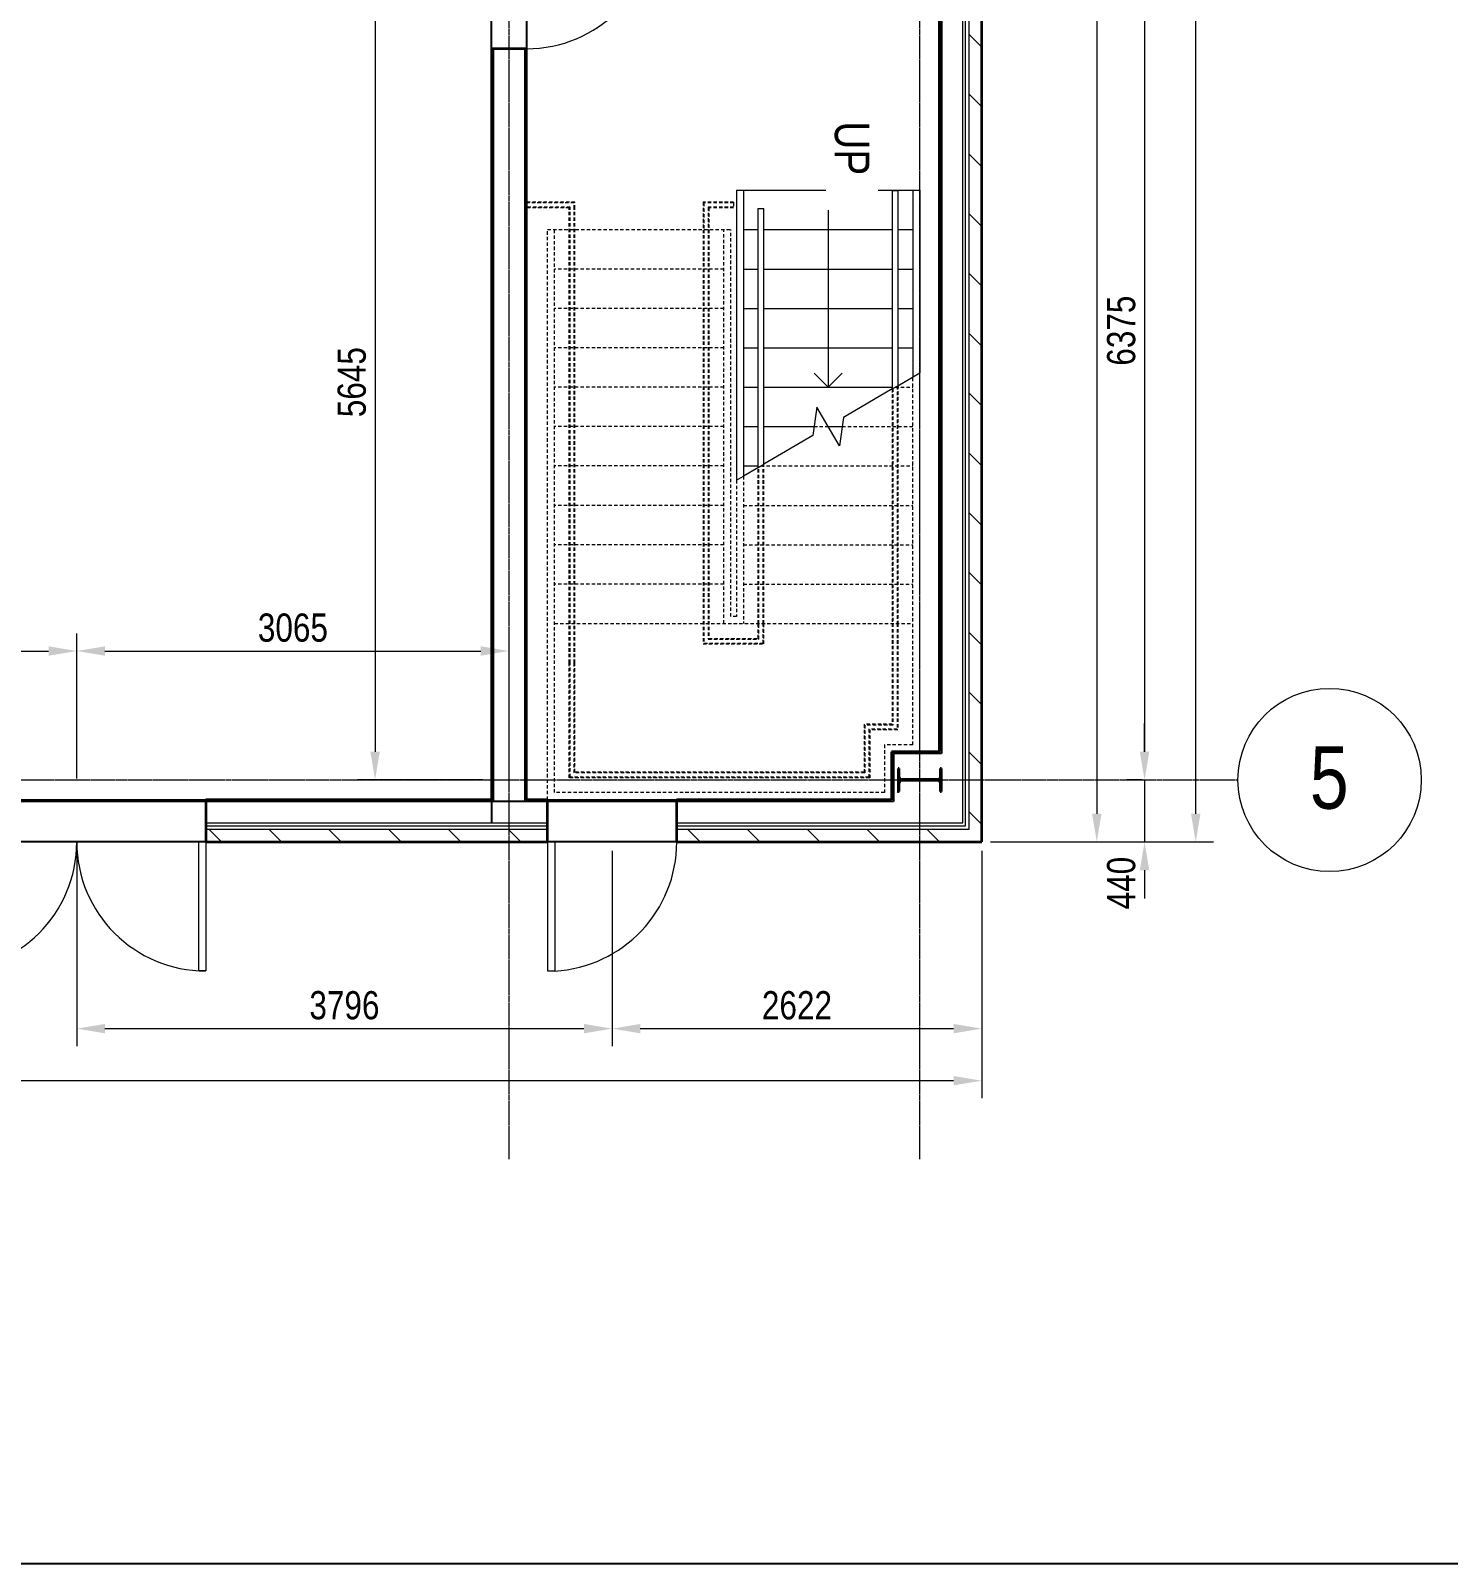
# Model space of a CAD drawing. Header units: millimetres. Extents: x -31954 to 493870, y 99509 to 604061.
# Drawn here: x 283764 to 293818, y 477066 to 487939 of the extents above; entities that cross this region are included whole.
import ezdxf

# ---------------------------------------------------------------- set-up
doc = ezdxf.new("R2010")
doc.units = ezdxf.units.MM
doc.header["$LTSCALE"] = 10
doc.linetypes.add('Center', pattern=[2, 1.25, -0.25, 0.25, -0.25])
doc.linetypes.add('Overhead', pattern=[3.96875, 2.38125, -1.5875])
for name, color, linetype, lineweight in [('A-ANNOTATIONS', 1, 'Continuous', 9), ('A-DOOR', 1, 'Continuous', 18), ('A-DOOR-GLAZ', 1, 'Continuous', 25), ('A-FLOR-HRAL', 1, 'Continuous', 9), ('A-FLOR-STRS', 2, 'Continuous', 9), ('A-HATCH', 9, 'Continuous', 0), ('A-SECT-MBND', 5, 'Overhead', 9), ('A-WALL', 2, 'Continuous', 18), ('S-COLUMN-STEEL-PLAN', 4, 'Continuous', 50), ('S-COLUMN-STEEL-SECTION', 4, 'Continuous', 25), ('S-FOUNDATION', 1, 'Continuous', 25), ('S-GRID', 6, 'Center', 9)]:
    doc.layers.add(name, color=color, linetype=linetype, lineweight=lineweight)
doc.styles.add('AnnoText', font='arial.ttf', dxfattribs={"width": 0.8, "height": 2})
doc.styles.get("Standard").update_dxf_attribs({"font": 'arial.ttf', "width": 0.8})
pattern_1 = [(270, (271359.46, 491699.52), (203.2, -812.8), [33.528, -576.072, 33.528, -576.072, -3251.2]), (270, (271359.46, 491699.52), (203.2, -812.8), [-1219.2, 33.528, -1185.672, 33.528, -576.072, -1422.4]), (270, (271359.46, 491699.52), (203.2, -812.8), [-3048, 33.528, -372.872, 33.528, -982.472]), (30, (271461.06, 491394.72), (602.3054, 582.3764), [33.528, -576.072, 33.528, -576.072, -3251.2]), (30, (271461.06, 491394.72), (602.3054, 582.3764), [-1219.2, 33.528, -1185.672, 33.528, -576.072, -1422.4]), (30, (271461.06, 491394.72), (602.3054, 582.3764), [-3048, 33.528, -372.872, 33.528, -982.472]), (150, (271867.46, 491293.12), (-805.5054, 230.4236), [33.528, -576.072, 33.528, -576.072, -3251.2]), (150, (271867.46, 491293.12), (-805.5054, 230.4236), [-1219.2, 33.528, -1185.672, 33.528, -576.072, -1422.4]), (150, (271867.46, 491293.12), (-805.5054, 230.4236), [-3048, 33.528, -372.872, 33.528, -982.472])]
pattern_2 = [(315, (271359.46, 491699.52), (212.132, 212.132), [])]

# ---------------------------------------------------------------- blocks, each defined once
blk = doc.blocks.new('Railing - Railing-432470-Ground Floor Level')
at = {"layer": 'A-FLOR-HRAL'}
for p, q in [((4893, 18555), (6279, 18555)), ((4893, 18515), (4893, 18555)), ((4893, 18515), (6302, 18515)), ((6302, 18515), (6279, 18555))]:
    blk.add_line(p, q, dxfattribs=at)
at = {"layer": 'A-SECT-MBND'}
for p, q in [((6279, 18555), (7966, 18555)), ((6282, 18550), (7966, 18550)), ((6282, 18550), (7966, 18550)), ((6282, 18550), (7966, 18550)), ((6282, 18550), (7966, 18550)), ((6282, 18550), (7966, 18550)), ((6282, 18550), (7966, 18550)), ((6299, 18520), (7966, 18520)), ((6299, 18520), (7966, 18520)), ((6299, 18520), (7966, 18520)), ((6299, 18520), (7966, 18520)), ((6299, 18520), (7966, 18520)), ((6299, 18520), (7966, 18520)), ((6302, 18515), (7966, 18515)), ((7966, 18555), (8721, 18555)), ((7966, 18550), (8716, 18550)), ((7966, 18550), (8716, 18550)), ((7966, 18550), (8716, 18550)), ((7966, 18550), (8716, 18550)), ((7966, 18550), (8716, 18550)), ((7966, 18550), (8716, 18550)), ((7966, 18520), (8686, 18520)), ((7966, 18520), (8686, 18520)), ((7966, 18520), (8686, 18520)), ((7966, 18520), (8686, 18520)), ((7966, 18520), (8686, 18520)), ((7966, 18520), (8686, 18520)), ((7966, 18515), (8681, 18515)), ((8681, 18515), (8681, 18315)), ((8686, 18520), (8686, 18320)), ((8686, 18520), (8686, 18320)), ((8686, 18520), (8686, 18320)), ((8686, 18520), (8686, 18320)), ((8686, 18520), (8686, 18320)), ((8686, 18520), (8686, 18320)), ((8716, 18550), (8716, 18350)), ((8716, 18550), (8716, 18350)), ((8716, 18550), (8716, 18350)), ((8716, 18550), (8716, 18350)), ((8716, 18550), (8716, 18350)), ((8716, 18550), (8716, 18350)), ((8721, 18555), (8721, 18355)), ((8681, 18315), (9021, 18315)), ((8686, 18320), (9026, 18320)), ((8686, 18320), (9026, 18320)), ((8686, 18320), (9026, 18320)), ((8686, 18320), (9026, 18320)), ((8686, 18320), (9026, 18320)), ((8686, 18320), (9026, 18320)), ((8716, 18350), (9056, 18350)), ((8716, 18350), (9056, 18350)), ((8716, 18350), (9056, 18350)), ((8716, 18350), (9056, 18350)), ((8716, 18350), (9056, 18350)), ((8716, 18350), (9056, 18350)), ((8721, 18355), (9061, 18355)), ((9021, 18315), (9021, 16265)), ((9026, 18320), (9026, 16260)), ((9026, 18320), (9026, 16260)), ((9026, 18320), (9026, 16260)), ((9026, 18320), (9026, 16260)), ((9026, 18320), (9026, 16260)), ((9026, 18320), (9026, 16260)), ((9056, 18350), (9056, 16230)), ((9056, 18350), (9056, 16230)), ((9056, 18350), (9056, 16230)), ((9056, 18350), (9056, 16230)), ((9056, 18350), (9056, 16230)), ((9056, 18350), (9056, 16230)), ((9061, 18355), (9061, 16225)), ((4977, 16265), (4977, 15920)), ((5022, 16265), (4977, 16265)), ((4982, 16260), (4982, 15920)), ((5022, 16260), (4982, 16260)), ((4982, 16260), (4982, 15920)), ((5022, 16260), (4982, 16260)), ((4982, 16260), (4982, 15920)), ((5022, 16260), (4982, 16260)), ((4982, 16260), (4982, 15920)), ((5022, 16260), (4982, 16260)), ((4982, 16260), (4982, 15920)), ((5022, 16260), (4982, 16260)), ((4982, 16260), (4982, 15920)), ((5022, 16260), (4982, 16260)), ((5012, 16230), (5012, 15920)), ((8245, 16230), (5012, 16230)), ((5012, 16230), (5012, 15920)), ((8245, 16230), (5012, 16230)), ((5012, 16230), (5012, 15920)), ((8245, 16230), (5012, 16230)), ((5012, 16230), (5012, 15920)), ((8245, 16230), (5012, 16230)), ((5012, 16230), (5012, 15920)), ((8245, 16230), (5012, 16230)), ((5012, 16230), (5012, 15920)), ((8245, 16230), (5012, 16230)), ((5017, 16225), (5017, 15920)), ((8245, 16225), (5017, 16225)), ((8245, 16265), (5022, 16265)), ((8245, 16260), (5022, 16260)), ((8245, 16260), (5022, 16260)), ((8245, 16260), (5022, 16260)), ((8245, 16260), (5022, 16260)), ((8245, 16260), (5022, 16260)), ((8245, 16260), (5022, 16260)), ((9021, 16265), (8245, 16265)), ((9026, 16260), (8245, 16260)), ((9026, 16260), (8245, 16260)), ((9026, 16260), (8245, 16260)), ((9026, 16260), (8245, 16260)), ((9026, 16260), (8245, 16260)), ((9026, 16260), (8245, 16260)), ((9056, 16230), (8245, 16230)), ((9056, 16230), (8245, 16230)), ((9056, 16230), (8245, 16230)), ((9056, 16230), (8245, 16230)), ((9056, 16230), (8245, 16230)), ((9056, 16230), (8245, 16230)), ((9061, 16225), (8245, 16225)), ((5017, 15920), (4977, 15920)), ((5012, 15920), (4982, 15920)), ((5012, 15920), (4982, 15920)), ((5012, 15920), (4982, 15920)), ((5012, 15920), (4982, 15920)), ((5012, 15920), (4982, 15920)), ((5012, 15920), (4982, 15920))]:
    blk.add_line(p, q, dxfattribs=at)
blk = doc.blocks.new('Railing - Railing-432483-Ground Floor Level')
at = {"layer": 'A-FLOR-HRAL'}
for p, q in [((5021, 17565), (5021, 17605)), ((6835, 17605), (5021, 17605)), ((6859, 17565), (5021, 17565)), ((6859, 17565), (6835, 17605))]:
    blk.add_line(p, q, dxfattribs=at)
at = {"layer": 'A-SECT-MBND'}
for p, q in [((7966, 17605), (6835, 17605)), ((7966, 17600), (6838, 17600)), ((7966, 17600), (6838, 17600)), ((7966, 17600), (6838, 17600)), ((7966, 17600), (6838, 17600)), ((7966, 17600), (6838, 17600)), ((7966, 17600), (6838, 17600)), ((7966, 17570), (6856, 17570)), ((7966, 17570), (6856, 17570)), ((7966, 17570), (6856, 17570)), ((7966, 17570), (6856, 17570)), ((7966, 17570), (6856, 17570)), ((7966, 17570), (6856, 17570)), ((7966, 17565), (6859, 17565)), ((8111, 17605), (7966, 17605)), ((8106, 17600), (7966, 17600)), ((8106, 17600), (7966, 17600)), ((8106, 17600), (7966, 17600)), ((8106, 17600), (7966, 17600)), ((8106, 17600), (7966, 17600)), ((8106, 17600), (7966, 17600)), ((8076, 17570), (7966, 17570)), ((8076, 17570), (7966, 17570)), ((8076, 17570), (7966, 17570)), ((8076, 17570), (7966, 17570)), ((8076, 17570), (7966, 17570)), ((8076, 17570), (7966, 17570)), ((8071, 17565), (7966, 17565)), ((8071, 17215), (8071, 17565)), ((8076, 17210), (8076, 17570)), ((8076, 17210), (8076, 17570)), ((8076, 17210), (8076, 17570)), ((8076, 17210), (8076, 17570)), ((8076, 17210), (8076, 17570)), ((8076, 17210), (8076, 17570)), ((8106, 17180), (8106, 17600)), ((8106, 17180), (8106, 17600)), ((8106, 17180), (8106, 17600)), ((8106, 17180), (8106, 17600)), ((8106, 17180), (8106, 17600)), ((8106, 17180), (8106, 17600)), ((8111, 17175), (8111, 17605)), ((4977, 17390), (5017, 17390)), ((4977, 17390), (4977, 17175)), ((4982, 17390), (5012, 17390)), ((4982, 17390), (4982, 17180)), ((4982, 17390), (5012, 17390)), ((4982, 17390), (4982, 17180)), ((4982, 17390), (5012, 17390)), ((4982, 17390), (4982, 17180)), ((4982, 17390), (5012, 17390)), ((4982, 17390), (4982, 17180)), ((4982, 17390), (5012, 17390)), ((4982, 17390), (4982, 17180)), ((4982, 17390), (5012, 17390)), ((4982, 17390), (4982, 17180)), ((5012, 17390), (5012, 17210)), ((5012, 17390), (5012, 17210)), ((5012, 17390), (5012, 17210)), ((5012, 17390), (5012, 17210)), ((5012, 17390), (5012, 17210)), ((5012, 17390), (5012, 17210)), ((5017, 17390), (5017, 17215)), ((4982, 17180), (5172, 17180)), ((4982, 17180), (5172, 17180)), ((4982, 17180), (5172, 17180)), ((4982, 17180), (5172, 17180)), ((4982, 17180), (5172, 17180)), ((4982, 17180), (5172, 17180)), ((5012, 17210), (5172, 17210)), ((5012, 17210), (5172, 17210)), ((5012, 17210), (5172, 17210)), ((5012, 17210), (5172, 17210)), ((5012, 17210), (5172, 17210)), ((5012, 17210), (5172, 17210)), ((5017, 17215), (5172, 17215)), ((5172, 17215), (8071, 17215)), ((5172, 17210), (8076, 17210)), ((5172, 17210), (8076, 17210)), ((5172, 17210), (8076, 17210)), ((5172, 17210), (8076, 17210)), ((5172, 17210), (8076, 17210)), ((5172, 17210), (8076, 17210)), ((5172, 17180), (8106, 17180)), ((5172, 17180), (8106, 17180)), ((5172, 17180), (8106, 17180)), ((5172, 17180), (8106, 17180)), ((5172, 17180), (8106, 17180)), ((5172, 17180), (8106, 17180)), ((4977, 17175), (5172, 17175)), ((5172, 17175), (8111, 17175))]:
    blk.add_line(p, q, dxfattribs=at)
blk = doc.blocks.new('M_Single-Flush - 0915 x 2032mm-435924-Ground Floor Level')
at = {"layer": 'A-DOOR', "lineweight": 18}
for p, q in [((406, 150), (406, 1065)), ((458, 1065), (406, 1065)), ((458, 150), (458, 1065)), ((458, 150), (406, 150))]:
    blk.add_line(p, q, dxfattribs=at)
at = {"layer": 'A-DOOR'}
blk.add_arc((458, 150), 917, 93.1893, 180, dxfattribs=at)
blk = doc.blocks.new('M_Double-Flush - 1830 x 1981mm-435820-Ground Floor Level')
at = {"layer": 'A-DOOR', "lineweight": 18}
for p, q in [((-915, 1065), (-864, 1065)), ((-915, 150), (-915, 1065)), ((-864, 150), (-864, 1065)), ((864, 150), (864, 1064)), ((915, 150), (915, 1065)), ((-915, 150), (-864, 150)), ((915, 150), (864, 150))]:
    blk.add_line(p, q, dxfattribs=at)
at = {"layer": 'A-DOOR'}
for centre, start, end in [((-915, 150), 0, 90), ((915, 150), 90, 180)]:
    blk.add_arc(centre, 915, start, end, dxfattribs=at)
blk = doc.blocks.new('M_Single-Glass 1 - 0915 x 2134mm-409327-Ground Floor Level')
at = {"layer": 'A-DOOR', "lineweight": 18}
for p, q in [((406.5, -123), (406.5, -225)), ((457.5, -123), (406.5, -123)), ((457.5, -123), (457.5, -225)), ((406.5, -225), (457.5, -225)), ((406.5, -936), (406.5, -1038)), ((406.5, -936), (457.5, -936)), ((457.5, -936), (457.5, -1038)), ((457.5, -1038), (406.5, -1038))]:
    blk.add_line(p, q, dxfattribs=at)
at = {"layer": 'A-DOOR'}
for p, q in [((406.5, -225), (406.5, -936)), ((457.5, -225), (457.5, -936))]:
    blk.add_line(p, q, dxfattribs=at)
blk.add_arc((457.5, -123), 915, 180, 270, dxfattribs=at)
at = {"layer": 'A-DOOR-GLAZ'}
blk.add_line((432, -936), (432, -225), dxfattribs=at)
blk = doc.blocks.new('Grid - M_Grid Head - Circle-10837-Second Floor Level')
at = {"layer": 'S-GRID', "linetype": 'Continuous'}
blk.add_circle((0, 0), 6.5, dxfattribs=at)

msp = doc.modelspace()

# ---------------------------------------------------------------- hatches: boundary and pattern name
at = {"layer": 'A-HATCH', "lineweight": 9}
h = msp.add_hatch(dxfattribs=at)
h.set_pattern_fill('FP_1', color=256, angle=-90, style=0, pattern_type=2)
h.set_pattern_definition(pattern_1)
h.paths.add_polyline_path([(290209.9, 482823.7), (290209.9, 482810.7), (290222.9, 482810.7), (290222.9, 488811.7), (290209.9, 488811.7), (290209.9, 485289.9)], flags=0)
h.paths.add_polyline_path([(290209.9, 489198.7), (290209.9, 489185.7), (290222.9, 489185.7), (290222.9, 489288.7), (290209.9, 489288.7)], flags=0)
h = msp.add_hatch(dxfattribs=at)
h.set_pattern_fill('FP_2', color=256, angle=-90, style=0, pattern_type=2)
h.set_pattern_definition(pattern_2)
h.paths.add_polyline_path([(290419.9, 482273.7), (290419.9, 482183.7), (290509.9, 482183.7), (290509.9, 489288.7), (290419.9, 489288.7), (290419.9, 482493.8)], flags=0)
h = msp.add_hatch(dxfattribs=at)
h.set_pattern_fill('FP_1', color=256, angle=-90, style=0, pattern_type=2)
h.set_pattern_definition(pattern_1)
h.paths.add_polyline_path([(287033.9, 482483.7), (287046.9, 482483.7), (287046.9, 487810.7), (287033.9, 487810.7), (287033.9, 485289.9)], flags=0)
h.paths.add_polyline_path([(287033.9, 488725.7), (287046.9, 488725.7), (287046.9, 489108.7), (287033.9, 489121.7), (287033.9, 489108.7)], flags=0)
h = msp.add_hatch(dxfattribs=at)
h.set_pattern_fill('FP_1', color=256, angle=-90, style=0, pattern_type=2)
h.set_pattern_definition(pattern_1)
h.paths.add_polyline_path([(287266.9, 482483.7), (287266.9, 482470.7), (287279.9, 482470.7), (287279.9, 487810.7), (287266.9, 487810.7), (287266.9, 485289.9)], flags=0)
h.paths.add_polyline_path([(287266.9, 488725.7), (287279.9, 488725.7), (287279.9, 488875.7), (287266.9, 488888.7)], flags=0)
h = msp.add_hatch(dxfattribs=at)
h.set_pattern_fill('FP_1', color=256, angle=-90, style=0, pattern_type=2)
h.set_pattern_definition(pattern_1)
h.paths.add_polyline_path([(289869.9, 482483.7), (289882.9, 482483.7), (289882.9, 482810.7), (290209.9, 482810.7), (290209.9, 482823.7), (289869.9, 482823.7), (289869.9, 482804.5)], flags=0)
h = msp.add_hatch(dxfattribs=at)
h.set_pattern_fill('FP_1', color=256, angle=-90, style=0, pattern_type=2)
h.set_pattern_definition(pattern_1)
h.paths.add_polyline_path([(280659.9, 482483.7), (280659.9, 482470.7), (280762.9, 482470.7), (280762.9, 482483.7), (280749.9, 482483.7)], flags=0)
h.paths.add_polyline_path([(281136.9, 482483.7), (281136.9, 482470.7), (283176.6, 482470.7), (283176.6, 482483.7), (281149.9, 482483.7)], flags=0)
h.paths.add_polyline_path([(285006.6, 482483.7), (285006.6, 482470.7), (287046.9, 482470.7), (287046.9, 482483.7), (287033.9, 482483.7)], flags=0)
h.paths.add_polyline_path([(287279.9, 482470.7), (287429.9, 482470.7), (287429.9, 482483.7), (287279.9, 482483.7)], flags=0)
h.paths.add_polyline_path([(288344.9, 482470.7), (289882.9, 482470.7), (289882.9, 482483.7), (288344.9, 482483.7)], flags=0)
h = msp.add_hatch(dxfattribs=at)
h.set_pattern_fill('FP_2', color=256, angle=-90, style=0, pattern_type=2)
h.set_pattern_definition(pattern_2)
h.paths.add_polyline_path([(280659.9, 482183.7), (283176.6, 482183.7), (283176.6, 482273.7), (280659.9, 482273.7)], flags=0)
h.paths.add_polyline_path([(285006.6, 482183.7), (287429.9, 482183.7), (287429.9, 482273.7), (285006.6, 482273.7)], flags=0)
h.paths.add_polyline_path([(288344.9, 482273.7), (288344.9, 482183.7), (290419.9, 482183.7), (290419.9, 482273.7), (289394.6, 482273.7)], flags=0)
at = {"layer": 'S-COLUMN-STEEL-PLAN'}
h = msp.add_hatch(dxfattribs=at)
h.set_pattern_fill('FP_20', color=256, angle=-90, style=0, pattern_type=2)
h.set_pattern_definition([(315, (271359.46, 491699.52), (247.4874, 247.4874), []), (315, (271734.46, 491699.52), (247.4874, 247.4874), [])])
h.paths.add_polyline_path([(289916.9, 482541.7), (289924.3, 482541.7), (289924.3, 482604.6), (289929.2, 482616.4), (289940.9, 482621.2), (290198.9, 482621.2), (290210.6, 482616.4), (290215.5, 482604.6), (290215.5, 482541.7), (290222.9, 482541.7), (290222.9, 482705.7), (290215.5, 482705.7), (290215.5, 482642.8), (290210.6, 482631.1), (290198.9, 482626.2), (289940.9, 482626.2), (289929.2, 482631.1), (289924.3, 482642.8), (289924.3, 482705.7), (289916.9, 482705.7)], flags=0)

# ---------------------------------------------------------------- linework, layer by layer
msp.add_arc((290205.1, 482828.5), 4.8, 270, 0)
at = {"layer": 'A-ANNOTATIONS'}
for p, q in [((292026.7, 482383.7), (292026.7, 509928.7)), ((291325, 508428.7), (291325, 482383.7)), ((291663.7, 488798.7), (291663.7, 482823.7)), ((286207, 488068.2), (286207, 482823.7)), ((289419.9, 486807.1), (289419.9, 485410.1)), ((289321.1, 485508.9), (289419.9, 485410.1)), ((289518.7, 485508.9), (289419.9, 485410.1)), ((284091.6, 482633.7), (284091.6, 483663.6)), ((284091.6, 482633.7), (284091.6, 483663.6)), ((287156.7, 482686.2), (287156.7, 483663.6)), ((281149.9, 483538.6), (283891.6, 483538.6)), ((284291.6, 483538.6), (286956.7, 483538.6)), ((291663.7, 482823.7), (291663.7, 483023.7)), ((286970.9, 482623.7), (286082, 482623.7)), ((291647.8, 482623.7), (291538.7, 482623.7)), ((291647.8, 482623.7), (291538.7, 482623.7)), ((291663.7, 482623.7), (291663.7, 482183.7)), ((284091.6, 482121.2), (284091.6, 480734.7)), ((287887.4, 482121.2), (287887.4, 480734.7)), ((287887.4, 482121.2), (287887.4, 480734.7)), ((290509.9, 482121.2), (290509.9, 480734.7)), ((290509.9, 482121.2), (290509.9, 480365.3)), ((290572.4, 482183.7), (292151.7, 482183.7)), ((290572.4, 482183.7), (291450, 482183.7)), ((291424.5, 482183.7), (291788.7, 482183.7)), ((291663.7, 481983.7), (291663.7, 481783.7)), ((284291.6, 480859.7), (287687.4, 480859.7)), ((288087.4, 480859.7), (290309.9, 480859.7)), ((290309.9, 480490.3), (251709.9, 480490.3))]:
    msp.add_line(p, q, dxfattribs=at)
for points in [[(283891.6, 483571.9), (283891.6, 483505.3), (284091.6, 483538.6)], [(284291.6, 483571.9), (284291.6, 483505.3), (284091.6, 483538.6)], [(286956.7, 483571.9), (286956.7, 483505.3), (287156.7, 483538.6)], [(286173.7, 482823.7), (286240.3, 482823.7), (286207, 482623.7)], [(291630.4, 482823.7), (291697, 482823.7), (291663.7, 482623.7)], [(291630.4, 482823.7), (291697, 482823.7), (291663.7, 482623.7)], [(291291.6, 482383.7), (291358.3, 482383.7), (291325, 482183.7)], [(291993.4, 482383.7), (292060, 482383.7), (292026.7, 482183.7)], [(291630.4, 481983.7), (291697, 481983.7), (291663.7, 482183.7)], [(284291.6, 480893), (284291.6, 480826.3), (284091.6, 480859.7)], [(287687.4, 480893), (287687.4, 480826.3), (287887.4, 480859.7)], [(288087.4, 480893), (288087.4, 480826.3), (287887.4, 480859.7)], [(290309.9, 480893), (290309.9, 480826.3), (290509.9, 480859.7)], [(290309.9, 480523.6), (290309.9, 480457), (290509.9, 480490.3)]]:
    msp.add_solid(points, dxfattribs=at)
at = {"layer": 'A-FLOR-STRS'}
for p, q in [((288769.9, 486807.1), (290069.9, 486807.1)), ((288769.9, 486807.1), (288769.9, 484749.7)), ((288819.9, 486807.1), (288819.9, 484779)), ((290019.9, 486807.1), (290019.9, 485482.4)), ((290069.9, 486807.1), (290069.9, 485511.7)), ((288819.9, 486527.7), (288924.9, 486527.7)), ((288964.9, 486527.7), (289874.9, 486527.7)), ((289914.9, 486527.7), (290019.9, 486527.7)), ((288819.9, 486248.3), (288924.9, 486248.3)), ((288964.9, 486248.3), (289874.9, 486248.3)), ((289914.9, 486248.3), (290019.9, 486248.3)), ((288819.9, 485968.9), (288924.9, 485968.9)), ((288964.9, 485968.9), (289874.9, 485968.9)), ((289914.9, 485968.9), (290019.9, 485968.9)), ((288819.9, 485689.5), (288924.9, 485689.5)), ((288964.9, 485689.5), (289874.9, 485689.5)), ((289914.9, 485689.5), (290019.9, 485689.5)), ((289914.9, 485420.9), (290069.9, 485511.7)), ((288819.9, 485410.1), (288924.9, 485410.1)), ((288964.9, 485410.1), (289874.9, 485410.1)), ((289874.9, 485397.4), (289529.5, 485195)), ((289339.6, 485267.7), (289310.3, 485066.5)), ((289500.2, 484993.8), (289339.6, 485267.7)), ((289529.5, 485195), (289500.2, 484993.8)), ((288819.9, 485130.7), (288924.9, 485130.7)), ((288964.9, 485130.7), (289319.7, 485130.7)), ((289310.3, 485066.5), (288964.9, 484864)), ((289419.9, 485130.7), (289520.1, 485130.7)), ((288819.9, 484851.3), (288924.9, 484851.3)), ((288924.9, 484840.6), (288819.9, 484779)), ((288769.9, 484749.7), (288819.9, 484779))]:
    msp.add_line(p, q, dxfattribs=at)
at = {"layer": 'A-SECT-MBND'}
for p, q in [((287429.9, 486527.7), (288729.9, 486527.7)), ((287429.9, 482483.7), (287429.9, 486527.7)), ((287479.9, 482533.7), (287479.9, 486527.7)), ((288679.9, 483733.7), (288679.9, 486527.7)), ((288729.9, 483783.7), (288729.9, 486527.7)), ((288679.9, 486248.3), (287479.9, 486248.3)), ((288679.9, 485968.9), (287479.9, 485968.9)), ((288679.9, 485689.5), (287479.9, 485689.5)), ((290069.9, 482823.7), (290069.9, 485511.7)), ((288679.9, 485410.1), (287479.9, 485410.1)), ((289896.6, 485410.1), (290019.9, 485410.1)), ((290019.9, 482873.7), (290019.9, 485482.4)), ((288679.9, 485130.7), (287479.9, 485130.7)), ((289319.7, 485130.7), (289419.9, 485130.7)), ((289520.1, 485130.7), (290019.9, 485130.7)), ((288679.9, 484851.3), (287479.9, 484851.3)), ((288943.2, 484851.3), (290019.9, 484851.3)), ((288769.9, 484749.7), (288769.9, 483783.7)), ((288819.9, 484779), (288819.9, 483733.7)), ((288679.9, 484571.9), (287479.9, 484571.9)), ((288819.9, 484571.9), (290019.9, 484571.9)), ((288679.9, 484292.5), (287479.9, 484292.5)), ((288819.9, 484292.5), (290019.9, 484292.5)), ((288679.9, 484013.1), (287479.9, 484013.1)), ((288819.9, 484013.1), (290019.9, 484013.1)), ((288769.9, 483783.7), (288729.9, 483783.7)), ((287479.9, 483733.7), (290019.9, 483733.7)), ((289819.9, 482873.7), (289819.9, 482533.7)), ((290019.9, 482873.7), (289819.9, 482873.7)), ((289869.9, 482483.7), (287429.9, 482483.7)), ((289819.9, 482533.7), (287479.9, 482533.7))]:
    msp.add_line(p, q, dxfattribs=at)
at = {"layer": 'A-WALL', "lineweight": 35}
for p, q in [((290509.9, 482183.7), (290509.9, 510128.7)), ((290209.9, 482828.5), (290209.9, 488798.7)), ((287279.9, 487810.7), (287033.9, 487810.7)), ((287033.9, 487810.7), (287033.9, 482483.7)), ((287279.9, 482483.7), (287279.9, 487810.7)), ((290205.1, 482823.7), (289869.9, 482823.7)), ((289869.9, 482823.7), (289869.9, 482483.7)), ((287033.9, 482483.7), (285006.6, 482483.7)), ((285006.6, 482483.7), (285006.6, 482183.7)), ((287429.9, 482483.7), (287279.9, 482483.7)), ((287429.9, 482183.7), (287429.9, 482483.7)), ((289869.9, 482483.7), (288344.9, 482483.7)), ((288344.9, 482483.7), (288344.9, 482183.7)), ((285006.6, 482183.7), (287429.9, 482183.7)), ((288344.9, 482183.7), (290509.9, 482183.7))]:
    msp.add_line(p, q, dxfattribs=at)
at = {"layer": 'A-WALL'}
for p, q in [((290374.9, 482318.7), (290374.9, 509993.7)), ((290394.9, 482298.7), (290394.9, 510013.7)), ((290419.9, 482273.7), (290419.9, 510038.7)), ((290222.9, 482810.7), (290222.9, 488811.7)), ((287046.9, 487810.7), (287046.9, 482470.7)), ((287266.9, 487810.7), (287266.9, 482470.7)), ((289882.9, 482810.7), (290222.9, 482810.7)), ((289882.9, 482470.7), (289882.9, 482810.7)), ((285006.6, 482470.7), (287429.9, 482470.7)), ((287279.9, 482470.7), (287279.9, 482483.7)), ((288344.9, 482470.7), (289882.9, 482470.7)), ((285006.6, 482318.7), (287429.9, 482318.7)), ((285006.6, 482298.7), (287429.9, 482298.7)), ((285006.6, 482273.7), (287429.9, 482273.7)), ((288344.9, 482318.7), (290374.9, 482318.7)), ((288344.9, 482298.7), (290394.9, 482298.7)), ((288344.9, 482273.7), (290419.9, 482273.7))]:
    msp.add_line(p, q, dxfattribs=at)
at = {"layer": 'Defpoints'}
msp.add_line((287033.4, 482483.7), (287033.4, 482318.7), dxfattribs=at)
at = {"layer": 'S-COLUMN-STEEL-PLAN'}
msp.add_line((290203.5, 482818.5), (290194.5, 482823.7), dxfattribs=at)
at = {"layer": 'S-COLUMN-STEEL-PLAN', "lineweight": 35}
for p, q in [((289924.3, 482705.7), (289916.9, 482705.7)), ((289916.9, 482705.7), (289916.9, 482541.7)), ((289924.3, 482642.8), (289924.3, 482705.7)), ((290222.9, 482705.7), (290215.5, 482705.7)), ((290215.5, 482705.7), (290215.5, 482642.8)), ((290222.9, 482541.7), (290222.9, 482705.7)), ((289924.3, 482541.7), (289924.3, 482604.6)), ((290198.9, 482626.2), (289940.9, 482626.2)), ((289940.9, 482621.2), (290198.9, 482621.2)), ((290215.5, 482604.6), (290215.5, 482541.7)), ((289916.9, 482541.7), (289924.3, 482541.7)), ((290215.5, 482541.7), (290222.9, 482541.7))]:
    msp.add_line(p, q, dxfattribs=at)
for centre, start, end in [((289940.9, 482642.8), 180, 270), ((289940.9, 482604.6), 90, 180), ((290198.9, 482642.8), 270, 0), ((290198.9, 482604.6), 0, 90)]:
    msp.add_arc(centre, 16.6, start, end, dxfattribs=at)
at = {"layer": 'S-COLUMN-STEEL-SECTION'}
for p, q in [((290509.9, 510128.7), (290509.9, 482183.7)), ((290222.9, 488811.7), (290222.9, 482810.7)), ((290222.9, 482810.7), (289882.9, 482810.7)), ((289882.9, 482810.7), (289882.9, 482470.7)), ((289882.9, 482470.7), (281136.9, 482470.7)), ((290509.9, 482183.7), (266239.7, 482183.7))]:
    msp.add_line(p, q, dxfattribs=at)
at = {"layer": 'S-FOUNDATION'}
for p, q in [((287033.4, 482483.7), (287033.4, 489122.2)), ((287279.9, 488725.7), (287279.9, 487810.7)), ((283176.6, 482483.7), (285006.6, 482483.7)), ((287429.9, 482483.7), (288344.9, 482483.7))]:
    msp.add_line(p, q, dxfattribs=at)
at = {"layer": 'S-GRID'}
for p, q in [((287156.7, 479933.7), (287156.7, 513588)), ((290069.9, 479933.7), (290069.9, 513588)), ((249692.4, 482623.7), (292326.3, 482623.7))]:
    msp.add_line(p, q, dxfattribs=at)

# ---------------------------------------------------------------- block references
at = {"layer": 'A-DOOR'}
for name, p, rotation in [('M_Single-Glass 1 - 0915 x 2134mm-409327-Ground Floor Level', (287156.9, 488268.2), 89.99999999999999), ('M_Double-Flush - 1830 x 1981mm-435820-Ground Floor Level', (284091.6, 482333.7), 179.9999999999998), ('M_Single-Flush - 0915 x 2032mm-435924-Ground Floor Level', (287887.4, 482333.7), 179.9999999999998)]:
    msp.add_blockref(name, p, dxfattribs=dict(at, rotation=rotation))
at = {"layer": 'A-FLOR-HRAL', "rotation": 270}
for name in ['Railing - Railing-432470-Ground Floor Level', 'Railing - Railing-432483-Ground Floor Level']:
    msp.add_blockref(name, (271359.5, 491699.5), dxfattribs=at)
at = {"layer": 'S-GRID', "linetype": 'Continuous', "xscale": 99.99999999999993, "yscale": 99.99999999999993, "zscale": 99.99999999999993, "rotation": 270}
msp.add_blockref('Grid - M_Grid Head - Circle-10837-Second Floor Level', (292976.3, 482623.7), dxfattribs=at)

# ---------------------------------------------------------------- texts
at = {"layer": 'A-ANNOTATIONS', "char_height": 200, "attachment_point": 5, "rotation": 90, "style": 'AnnoText'}
for s, insert in [('6375', (291499, 485811.2)), ('5645', (286042.4, 485446)), ('440', (291499.1, 481892.3))]:
    msp.add_mtext(s, dxfattribs=dict(at, insert=insert))
at = {"layer": 'A-ANNOTATIONS', "char_height": 200, "attachment_point": 5, "style": 'AnnoText'}
for s, insert in [('3065', (285624.1, 483703.3)), ('3796', (285989.5, 481024.3)), ('2622', (289198.7, 481024.3))]:
    msp.add_mtext(s, dxfattribs=dict(at, insert=insert))

# ---------------------------------------------------------------- next in the draw order: texts
at = {"layer": 'A-ANNOTATIONS', "insert": (289713, 487295.8), "char_height": 245.883, "width": 567.692, "attachment_point": 1, "rotation": 270, "line_spacing_factor": 0.938532, "bg_fill": 3, "box_fill_scale": 1.25, "bg_fill_color": 0, "bg_fill_transparency": 0}
msp.add_mtext('\\fArial|b0|i0|c0|p34|;UP', dxfattribs=at)
at = {"layer": 'S-GRID', "insert": (292973.7, 482862.2), "char_height": 442.59, "width": 410.36, "attachment_point": 2, "line_spacing_factor": 0.938532, "bg_fill": 3, "box_fill_scale": 1.25, "bg_fill_color": 0, "bg_fill_transparency": 0}
msp.add_mtext('\\fArial|b0|i0|c0|p34|;5', dxfattribs=at)

# ---------------------------------------------------------------- next in the draw order: linework, layer by layer
at = {"layer": 'Defpoints'}
msp.add_lwpolyline([(244760.1, 477066.4), (299069.3, 477066.4), (299069.3, 520231.9), (244760.1, 520231.9)], close=True, dxfattribs=at)

doc.saveas('drawing.dxf')
